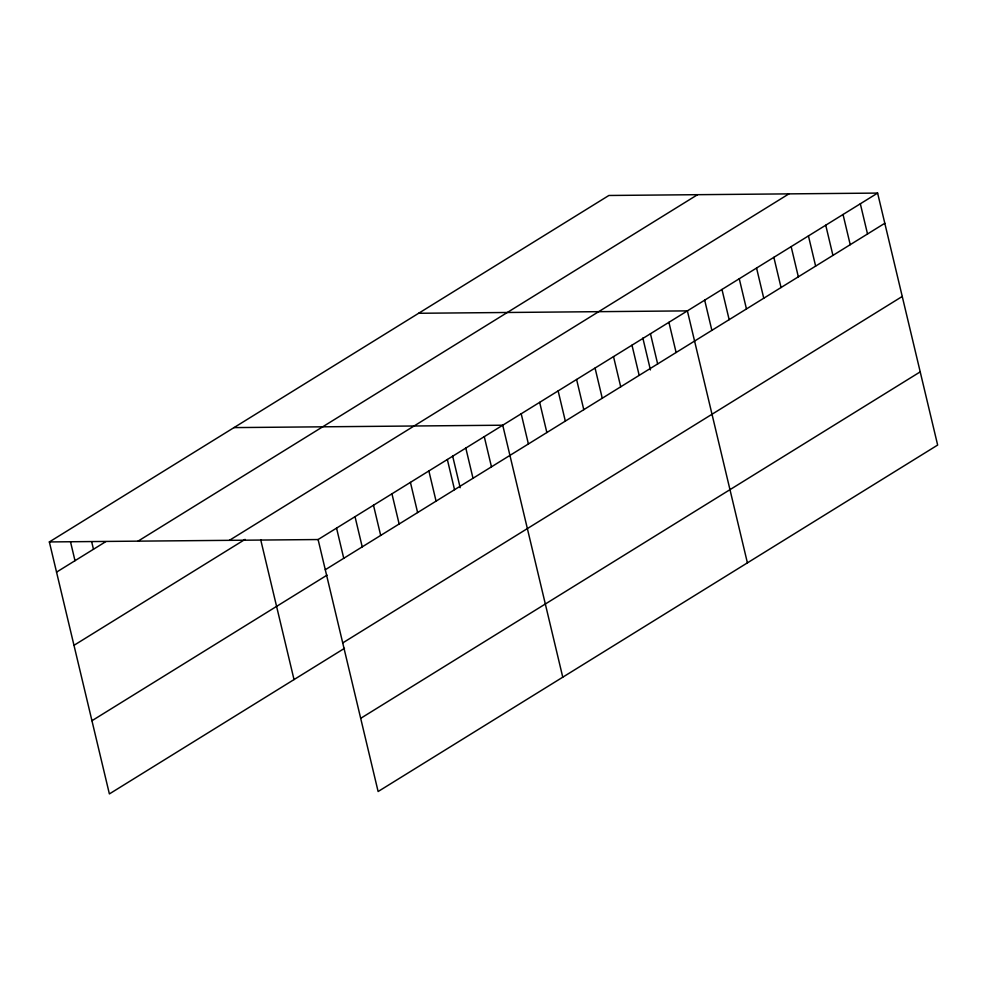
<?xml version="1.0" encoding="UTF-8"?>
<svg xmlns="http://www.w3.org/2000/svg" width="987" height="987" viewBox="0 0 987 987"><rect width="100%" height="100%" fill="white"/><g stroke="black" fill="none" stroke-linecap="round" stroke-linejoin="round"><path stroke-width="1.48" d="M344.488 648.336L109.384 793.918L49.35 541.937L608.88 195.475L877.616 193.082L937.65 445.063L378.12 791.525L318.098 539.544L877.616 193.082M56.543 572.127L105.782 541.641M138.032 541.147L697.562 194.686M229.416 540.333L788.934 193.871M73.976 645.325L245.084 539.371M325.291 569.733L884.808 223.272M91.939 720.732L327.055 575.137M342.723 642.919L902.254 296.458M360.687 718.339L920.217 371.865M418.636 313.274L687.384 310.88L747.406 562.861M233.993 427.605L502.741 425.212L562.763 677.193M49.35 541.937L318.098 539.544M860.331 203.791L867.524 233.981M843.034 214.5L850.226 244.69M825.737 225.209L832.929 255.399M808.439 235.918L815.632 266.108M791.155 246.627L798.335 276.816M773.857 257.336L781.05 287.525M756.56 268.045L763.753 298.234M739.263 278.753L746.456 308.943M721.966 289.462L729.159 319.652M704.681 300.171L711.874 330.361M668.915 322.317L676.107 352.495M650.458 333.742L657.65 363.932M642.833 338.01L650.433 369.915M631.988 345.179L639.181 375.368M613.519 356.615L620.712 386.805M595.062 368.052L602.255 398.23M576.593 379.477L583.786 409.667M558.136 390.914L565.329 421.104M539.667 402.351L546.86 432.528M521.198 413.775L528.39 443.965M484.272 436.649L491.464 466.839M465.815 448.086L473.007 478.263M452.589 455.809L460.189 487.714M447.345 459.51L454.538 489.7M428.876 470.947L436.069 501.137M410.419 482.384L417.612 512.561M391.95 493.821L399.143 523.998M373.493 505.245L380.686 535.435M355.024 516.682L362.217 546.872M336.555 528.119L343.747 558.297M260.691 539.692L294.027 679.587M91.754 542.073L93.469 549.265M70.558 542.011L75 560.69"/></g></svg>
